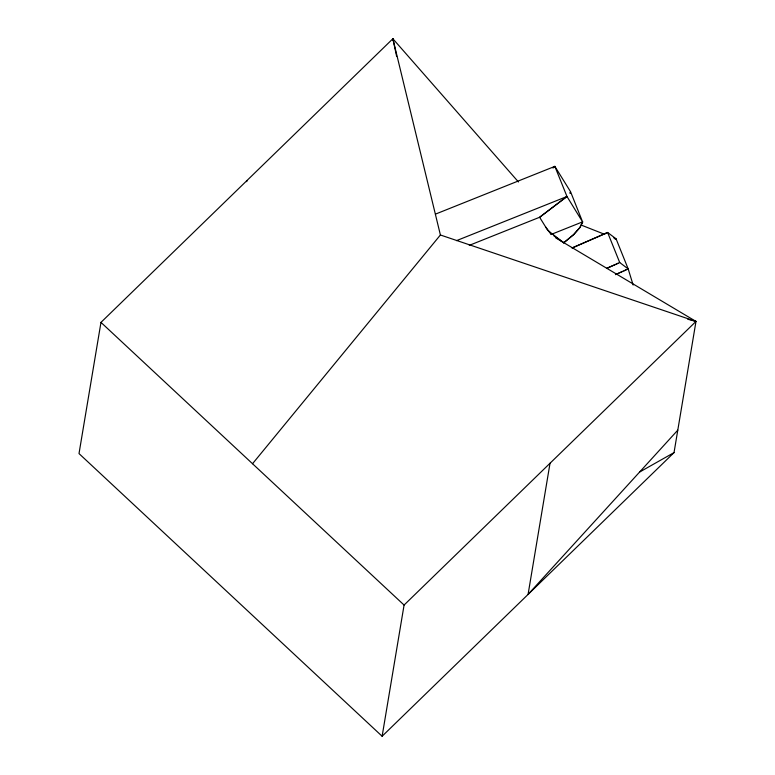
<?xml version="1.0" encoding="UTF-8"?>
<svg xmlns="http://www.w3.org/2000/svg" width="775" height="775" viewBox="0 0 775 775"><rect width="100%" height="100%" fill="white"/><g stroke="black" fill="none" stroke-linecap="round" stroke-linejoin="round"><path stroke-width="1.16" d="M518.456 181.97L392.877 38.75L100.973 322.39L79.011 453.578L382.123 736.25L674.027 452.61L695.989 321.422L555.636 237.818M246.741 181.67L246.925 180.575M392.663 40.068L392.877 38.75L440.403 234.99L252.524 463.731M382.123 736.25L404.075 605.062L695.989 321.422L440.403 234.99M550.027 463.247L528.075 594.425L677.786 430.154M469.282 245.355L539.623 217.262L566.961 196.463L582.626 221.989L570.565 191.745L554.852 166.373L435.463 214.123M552.972 167.807L554.852 166.373L566.98 196.501L539.623 217.262L547.896 230.611M552.982 167.846L554.871 166.412M639.617 472.043L674.027 452.61M606.525 232.946L605.44 233.44M606.253 233.072L607.61 232.452L616.077 238.836L628.186 268.925L633.146 285.045M615.621 239.039L615.166 239.252L616.077 238.836L613.829 237.944M617.82 263.403L619.719 262.541L628.186 268.925L627.731 269.128M628.186 268.925L625.454 270.165M604.093 234.05L605.711 233.314M616.202 264.13L617.278 263.645M617.007 263.762L618.092 263.277M624.999 270.368L624.088 270.775M625.909 269.952L622.257 271.599M603.551 234.292L572.88 247.632M604.364 233.924L571.979 248.01M615.389 264.498L606.854 268.305L616.474 264.013M620.203 272.529L621.347 272.015M622.712 271.395L615.699 274.534M617.908 273.556L619.06 273.042M617.326 273.808L615.466 274.641M456.494 240.647L566.98 196.501M550.918 234.525L582.674 221.834M687.803 319.261L695.989 321.422M581.202 225.07L604.829 234.399M550.047 233.207L551.974 234.544M553.893 235.891L563.522 242.614L548.661 231.066M100.973 322.39L404.075 605.062M548.429 231.047L549.843 232.442L545.697 227.065M607.61 232.452L619.719 262.541M392.877 38.75L396.655 56.439M582.616 222.028L579.913 227.53L582.597 222.105M570.487 192.016L570.061 193.314L570.477 192.055M579.913 227.53L573.636 234.612L563.658 242.875L573.636 234.612L579.884 227.579"/></g></svg>
